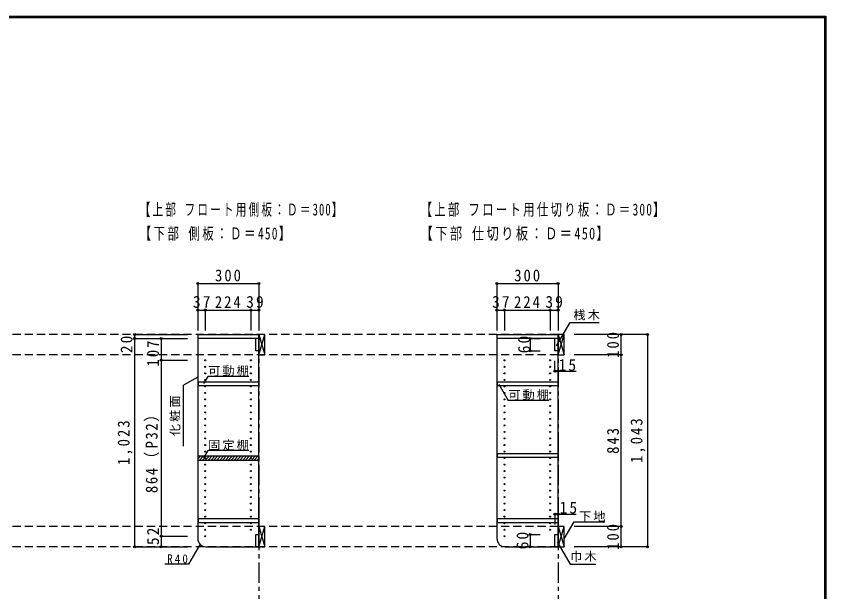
# Model space of a CAD drawing. Units: millimetres at full size, sheet at 1:20. Extents: x -3922 to 3878, y -2932 to 2722.
# Drawn here: x -100 to 3878, y -105 to 2722 of the extents above; entities that cross this region are included whole.
import ezdxf

# ---------------------------------------------------------------- set-up
doc = ezdxf.new("R2010")
doc.units = ezdxf.units.MM
doc.header["$LTSCALE"] = 20
doc.header["$PDMODE"] = 32
doc.header["$PDSIZE"] = 10
doc.linetypes.add('CHAIN1', pattern=[8, 5, -1, 1, -1])
doc.linetypes.add('DASHED2', pattern=[3, 2, -1])
for name, color, linetype in [('0-2_本体', 2, 'Continuous'), ('0-3_固定棚', 3, 'Continuous'), ('0-5', 4, 'Continuous'), ('0-7_桟木・巾木', 7, 'Continuous'), ('0-8_引き出し', 3, 'Continuous'), ('0-A_文字', 7, 'Continuous'), ('0-B_寸法', 4, 'Continuous'), ('0-C_ハッチ', 4, 'Continuous'), ('F-1_枠', 6, 'Continuous')]:
    doc.layers.add(name, color=color, linetype=linetype)
doc.styles.add('ＭＳ ゴシック', font='')
doc.styles.get('ＭＳ ゴシック').set_extended_font_data('MS Gothic')

msp = doc.modelspace()

# ---------------------------------------------------------------- linework, layer by layer
at = {"layer": '0-2_本体'}
for p, q in [((1092.13, 1159.05), (1092.13, 1139.05)), ((2562.13, 1159.05), (2562.13, 1139.05)), ((1092.13, 1139.05), (792.13, 1139.05)), ((2562.13, 1139.05), (2262.13, 1139.05))]:
    msp.add_line(p, q, dxfattribs=at)
at = {"layer": '0-3_固定棚', "color": 2}
for p, q in [((795.13, 906.55), (795.13, 926.55)), ((1092.13, 906.55), (795.13, 906.55)), ((792.13, 562.05), (1092.13, 562.05)), ((1092.13, 562.05), (1092.13, 542.05))]:
    msp.add_line(p, q, dxfattribs=at)
for points in [[(795.13, 926.55), (1092.13, 926.55), (1092.13, 906.55)], [(792.13, 562.05), (792.13, 542.05), (1092.13, 542.05)]]:
    msp.add_lwpolyline(points, dxfattribs=at)
for points in [[(2562.13, 906.55), (2265.13, 906.55), (2265.13, 926.55), (2562.13, 926.55)], [(2265.13, 574.55), (2562.13, 574.55), (2562.13, 554.55), (2265.13, 554.55)], [(1092.13, 234.55), (795.13, 234.55), (795.13, 254.55), (1092.13, 254.55)], [(2265.13, 254.55), (2562.13, 254.55), (2562.13, 234.55), (2265.13, 234.55)]]:
    msp.add_lwpolyline(points, close=True, dxfattribs=at)
at = {"layer": '0-5', "color": 3}
for p, q in [((792.13, 1159.05), (1092.13, 1159.05)), ((792.13, 1159.05), (792.13, 156.05)), ((1092.13, 116.05), (1092.13, 1159.05)), ((2262.13, 1159.05), (2562.13, 1159.05)), ((2262.13, 1159.05), (2262.13, 156.05)), ((2562.13, 116.05), (2562.13, 1159.05)), ((1092.13, 1139.05), (792.13, 1139.05)), ((2562.13, 1139.05), (2262.13, 1139.05)), ((832.13, 116.05), (1092.13, 116.05)), ((2302.13, 116.05), (2562.13, 116.05))]:
    msp.add_line(p, q, dxfattribs=at)
at = {"layer": '0-5'}
for centre in [(829.13, 1032.05), (1053.13, 1032.05), (2299.13, 1032.05), (2523.13, 1032.05), (829.13, 1000.05), (1053.13, 1000.05), (2299.13, 1000.05), (2523.13, 1000.05), (829.13, 968.05), (1053.13, 968.05), (2299.13, 968.05), (2523.13, 968.05), (829.13, 936.05), (1053.13, 936.05), (2299.13, 936.05), (2523.13, 936.05), (829.13, 904.05), (1053.13, 904.05), (2299.13, 904.05), (2523.13, 904.05), (829.13, 872.05), (829.13, 840.05), (1053.13, 872.05), (1053.13, 840.05), (2299.13, 872.05), (2299.13, 840.05), (2523.13, 872.05), (2523.13, 840.05), (829.13, 808.05), (1053.13, 808.05), (2299.13, 808.05), (2523.13, 808.05), (829.13, 776.05), (1053.13, 776.05), (2299.13, 776.05), (2523.13, 776.05), (829.13, 744.05), (1053.13, 744.05), (2299.13, 744.05), (2523.13, 744.05), (829.13, 712.05), (829.13, 680.05), (1053.13, 712.05), (1053.13, 680.05), (2299.13, 712.05), (2299.13, 680.05), (2523.13, 712.05), (2523.13, 680.05), (829.13, 648.05), (1053.13, 648.05), (2299.13, 648.05), (2523.13, 648.05), (829.13, 616.05), (1053.13, 616.05), (2299.13, 616.05), (2523.13, 616.05), (829.13, 584.05), (1053.13, 584.05), (2299.13, 584.05), (2523.13, 584.05), (829.13, 552.05), (829.13, 520.05), (1053.13, 552.05), (1053.13, 520.05), (2299.13, 552.05), (2299.13, 520.05), (2523.13, 552.05), (2523.13, 520.05), (829.13, 488.05), (1053.13, 488.05), (2299.13, 488.05), (2523.13, 488.05), (829.13, 456.05), (1053.13, 456.05), (2299.13, 456.05), (2523.13, 456.05), (829.13, 424.05), (1053.13, 424.05), (2299.13, 424.05), (2523.13, 424.05), (829.13, 392.05), (829.13, 360.05), (1053.13, 392.05), (1053.13, 360.05), (2299.13, 392.05), (2299.13, 360.05), (2523.13, 392.05), (2523.13, 360.05), (829.13, 328.05), (1053.13, 328.05), (2299.13, 328.05), (2523.13, 328.05), (829.13, 296.05), (1053.13, 296.05), (2299.13, 296.05), (2523.13, 296.05), (829.13, 264.05), (1053.13, 264.05), (2299.13, 264.05), (2523.13, 264.05), (829.13, 232.05), (829.13, 200.05), (1053.13, 232.05), (1053.13, 200.05), (2299.13, 232.05), (2299.13, 200.05), (2523.13, 232.05), (2523.13, 200.05), (829.13, 168.05), (2299.13, 168.05)]:
    msp.add_circle(centre, 2.5, dxfattribs=at)
at = {"layer": '0-5', "color": 3}
for centre in [(832.13, 156.05), (2302.13, 156.05)]:
    msp.add_arc(centre, 40, 180, 270, dxfattribs=at)
at = {"layer": '0-7_桟木・巾木', "color": 2}
for p, q in [((1092.13, 1139.05), (1077.13, 1139.05)), ((1077.13, 1079.05), (1077.13, 1139.05)), ((1092.13, 1139.05), (1092.13, 1098.05)), ((2562.13, 1139.05), (2547.13, 1139.05)), ((2547.13, 1079.05), (2547.13, 1139.05)), ((2562.13, 1139.05), (2562.13, 1098.05)), ((1077.13, 176.05), (1092.13, 176.05)), ((1092.13, 176.05), (1092.13, 116.05)), ((2547.13, 176.05), (2562.13, 176.05)), ((2562.13, 176.05), (2562.13, 116.05))]:
    msp.add_line(p, q, dxfattribs=at)
for points in [[(1092.13, 1079.05), (1080.64, 1079.05), (1077.13, 1079.05)], [(2562.13, 1079.05), (2550.64, 1079.05), (2547.13, 1079.05)], [(1092.13, 116.05), (1077.13, 116.05), (1077.13, 176.05)], [(2562.13, 116.05), (2547.13, 116.05), (2547.13, 176.05)]]:
    msp.add_lwpolyline(points, dxfattribs=at)
at = {"layer": '0-8_引き出し'}
for p, q in [((1092.13, 1159.05), (1092.13, 1059.05)), ((1122.13, 1159.05), (1092.13, 1159.05)), ((1122.13, 1059.05), (1122.13, 1159.05)), ((2562.13, 1159.05), (2562.13, 1059.05)), ((2592.13, 1159.05), (2562.13, 1159.05)), ((2592.13, 1059.05), (2592.13, 1159.05)), ((1092.13, 1059.05), (1122.13, 1059.05)), ((2562.13, 1059.05), (2592.13, 1059.05)), ((1092.13, 216.05), (1092.13, 116.05)), ((1122.13, 216.05), (1092.13, 216.05)), ((1122.13, 116.05), (1122.13, 216.05)), ((2562.13, 216.05), (2562.13, 116.05)), ((2592.13, 216.05), (2562.13, 216.05)), ((2592.13, 116.05), (2592.13, 216.05)), ((1092.13, 116.05), (1122.13, 116.05)), ((2562.13, 116.05), (2592.13, 116.05))]:
    msp.add_line(p, q, dxfattribs=at)
at = {"layer": '0-8_引き出し', "color": 7}
for p, q in [((1092.13, 1059.05), (1122.13, 1159.05)), ((1092.13, 1159.05), (1122.13, 1059.05)), ((2562.13, 1059.05), (2592.13, 1159.05)), ((2562.13, 1159.05), (2592.13, 1059.05)), ((1092.13, 116.05), (1122.13, 216.05)), ((1092.13, 216.05), (1122.13, 116.05)), ((2562.13, 116.05), (2592.13, 216.05)), ((2562.13, 216.05), (2592.13, 116.05))]:
    msp.add_line(p, q, dxfattribs=at)
at = {"layer": '0-A_文字'}
for p, q in [((2555.46, 1103.58), (2621.57, 1218.09)), ((2621.57, 1218.09), (2763.8, 1218.09)), ((792.13, 949.98), (722.13, 909.57)), ((822.43, 917.49), (842.9, 952.95)), ((1042.9, 952.95), (842.9, 952.95)), ((2271.59, 915.25), (2317.71, 835.36)), ((722.13, 609.57), (722.13, 909.57)), ((2517.71, 835.36), (2317.71, 835.36)), ((822.43, 552.99), (842.9, 588.45)), ((1042.9, 588.45), (842.9, 588.45)), ((2592.13, 154.36), (2640.9, 238.83)), ((2640.9, 238.83), (2791.43, 238.83))]:
    msp.add_line(p, q, dxfattribs=at)
at = {"layer": '0-A_文字', "linetype": 'CHAIN1'}
for p, q in [((1092.13, 1159.05), (1092.13, -1140.95)), ((2562.13, 1159.05), (2562.13, -1140.95))]:
    msp.add_line(p, q, dxfattribs=at)
at = {"layer": '0-A_文字'}
for points in [[(803.29, 128.34), (746.65, 30.23), (629.58, 30.23)], [(2558.33, 139.78), (2621.57, 30.23), (2747.6, 30.23)]]:
    msp.add_lwpolyline(points, dxfattribs=at)
at = {"layer": '0-B_寸法'}
for p, q in [((792.13, 1409.05), (1092.13, 1409.05)), ((792.13, 1409.05), (792.13, 1279.05)), ((1092.13, 1409.05), (1092.13, 1279.05)), ((2262.13, 1409.05), (2562.13, 1409.05)), ((2262.13, 1409.05), (2262.13, 1279.05)), ((2562.13, 1409.05), (2562.13, 1279.05)), ((792.13, 1279.05), (829.13, 1279.05)), ((792.13, 1279.05), (792.13, 1179.05)), ((829.13, 1279.05), (829.13, 1179.05)), ((829.13, 1279.05), (1053.13, 1279.05)), ((1053.13, 1279.05), (1053.13, 1179.05)), ((1053.13, 1279.05), (1092.13, 1279.05)), ((1092.13, 1279.05), (1092.13, 1179.05)), ((2262.13, 1279.05), (2299.13, 1279.05)), ((2262.13, 1279.05), (2262.13, 1179.05)), ((2299.13, 1279.05), (2299.13, 1179.05)), ((2299.13, 1279.05), (2523.13, 1279.05)), ((2523.13, 1279.05), (2523.13, 1179.05)), ((2523.13, 1279.05), (2562.13, 1279.05)), ((2562.13, 1279.05), (2562.13, 1179.05)), ((482.13, 1139.05), (482.13, 1159.05)), ((482.13, 1159.05), (742.13, 1159.05)), ((2872.13, 1159.05), (2642.13, 1159.05)), ((2872.13, 1059.05), (2872.13, 1159.05)), ((3002.13, 1159.05), (2872.13, 1159.05)), ((3002.13, 1159.05), (3002.13, 116.05)), ((482.13, 116.05), (482.13, 1139.05)), ((482.13, 1139.05), (742.13, 1139.05)), ((612.13, 1139.05), (742.13, 1139.05)), ((612.13, 1139.05), (612.13, 1032.05)), ((2425.13, 1139.05), (2425.13, 1079.05)), ((2425.13, 1139.05), (2475.13, 1139.05)), ((2425.13, 1079.05), (2475.13, 1079.05)), ((2872.13, 1059.05), (2642.13, 1059.05)), ((2872.13, 216.05), (2872.13, 1059.05)), ((612.13, 1032.05), (742.13, 1032.05)), ((612.13, 1032.05), (612.13, 168.05)), ((2547.13, 979.05), (2547.13, 1029.05)), ((2562.13, 979.05), (2562.13, 1029.05)), ((2547.13, 979.05), (2650.56, 979.05)), ((2547.13, 276.05), (2547.13, 226.05)), ((2547.13, 276.05), (2650.59, 276.05)), ((2562.13, 276.05), (2562.13, 226.05)), ((2872.13, 216.05), (2642.13, 216.05)), ((2872.13, 116.05), (2872.13, 216.05)), ((612.13, 168.05), (742.13, 168.05)), ((612.13, 168.05), (612.13, 116.05)), ((2425.13, 176.05), (2425.13, 116.05)), ((2425.13, 176.05), (2475.13, 176.05)), ((482.13, 116.05), (742.13, 116.05)), ((612.13, 116.05), (742.13, 116.05)), ((2425.13, 116.05), (2475.13, 116.05)), ((2872.13, 116.05), (2642.13, 116.05)), ((3002.13, 116.05), (2872.13, 116.05))]:
    msp.add_line(p, q, dxfattribs=at)
at = {"layer": '0-B_寸法', "linetype": 'DASHED2'}
for p, q in [((2562.13, 1159.05), (-2552.87, 1159.05)), ((2562.13, 1059.05), (-2552.87, 1059.05)), ((2562.13, 216.05), (-2552.87, 216.05)), ((2562.13, 116.05), (-2552.87, 116.05))]:
    msp.add_line(p, q, dxfattribs=at)
at = {"layer": '0-B_寸法', "color": 7}
for p in [(792.13, 1409.05), (1092.13, 1409.05), (2262.13, 1409.05), (2562.13, 1409.05), (792.13, 1279.05), (829.13, 1279.05), (1053.13, 1279.05), (1092.13, 1279.05), (2262.13, 1279.05), (2299.13, 1279.05), (2523.13, 1279.05), (2562.13, 1279.05), (482.13, 1159.05), (2872.13, 1159.05), (3002.13, 1159.05), (482.13, 1139.05), (612.13, 1139.05), (2425.13, 1139.05), (2425.13, 1079.05), (612.13, 1032.05), (2872.13, 1059.05), (2547.13, 979.05), (2562.13, 979.05), (2547.13, 276.05), (2562.13, 276.05), (2872.13, 216.05), (612.13, 168.05), (2425.13, 176.05), (482.13, 116.05), (612.13, 116.05), (2425.13, 116.05), (2872.13, 116.05), (3002.13, 116.05)]:
    msp.add_point(p, dxfattribs=at)
at = {"layer": '0-C_ハッチ'}
for p, q in [((792.13, 547.54), (806.65, 562.05)), ((800.79, 542.05), (820.79, 562.05)), ((814.93, 542.05), (834.93, 562.05)), ((829.07, 542.05), (849.07, 562.05)), ((843.21, 542.05), (863.21, 562.05)), ((857.36, 542.05), (877.36, 562.05)), ((871.5, 542.05), (891.5, 562.05)), ((885.64, 542.05), (905.64, 562.05)), ((899.78, 542.05), (919.78, 562.05)), ((913.93, 542.05), (933.93, 562.05)), ((928.07, 542.05), (948.07, 562.05)), ((942.21, 542.05), (962.21, 562.05)), ((956.35, 542.05), (976.35, 562.05)), ((970.49, 542.05), (990.49, 562.05)), ((984.64, 542.05), (1004.64, 562.05)), ((998.78, 542.05), (1018.78, 562.05)), ((1012.92, 542.05), (1032.92, 562.05)), ((1027.06, 542.05), (1047.06, 562.05)), ((1041.2, 542.05), (1061.2, 562.05)), ((1055.35, 542.05), (1075.35, 562.05)), ((1069.49, 542.05), (1089.49, 562.05)), ((1083.63, 542.05), (1092.13, 550.55))]:
    msp.add_line(p, q, dxfattribs=at)
at = {"layer": 'F-1_枠'}
for p, q in [((-3922.03, 2722.29), (3877.97, 2722.29)), ((-3922.03, 2718.96), (3877.97, 2718.96)), ((-3922.03, 2715.63), (3877.97, 2715.63)), ((3871.3, 2722.29), (3871.3, -2864.37)), ((3874.63, 2722.29), (3874.63, -2864.37)), ((3877.97, 2722.29), (3877.97, -2864.37))]:
    msp.add_line(p, q, dxfattribs=at)

# ---------------------------------------------------------------- texts
at = {"layer": '0-A_文字', "char_height": 43.99, "attachment_point": 7, "style": 'ＭＳ ゴシック'}
for s, insert in [('\\T1.17;桟木', (2637.78, 1228.3)), ('\\T1.17;可動棚', (842.9, 952.95)), ('\\T1.17;可動棚', (2317.71, 835.36)), ('\\T1.17;固定棚', (842.9, 588.45)), ('\\T1.17;下地', (2665.41, 238.83)), ('\\T1.17;巾木', (2621.57, 42.18)), ('\\T1.38;\\W0.9;R40', (642.13, 34.37))]:
    msp.add_mtext(s, dxfattribs=dict(at, insert=insert))
at = {"layer": '0-A_文字', "insert": (707.13, 659.57), "char_height": 43.99, "attachment_point": 7, "rotation": 90, "style": 'ＭＳ ゴシック'}
msp.add_mtext('\\T1.17;化粧面', dxfattribs=at)
at = {"layer": '0-B_寸法', "color": 7, "char_height": 58.65, "attachment_point": 7, "style": 'ＭＳ ゴシック'}
for s, insert in [('\\T1.21;\\W0.65;【上部\\~フロート用側板：Ｄ＝300】', (507.13, 1736.53)), ('\\T1.2;\\W0.7;【上部\\~フロート用仕切り板：Ｄ＝300】', (1887.13, 1736.53)), ('\\T1.22;\\W0.7;【下部\\~側板：Ｄ＝450】', (507.13, 1619.05)), ('\\T1.2;\\W0.75;【下部\\~仕切り板：Ｄ＝450】', (1887.13, 1619.05)), ('\\T1.27;\\W0.9;300', (877.13, 1419.05)), ('\\T1.27;\\W0.9;300', (2347.13, 1419.05)), ('\\T1.27;\\W0.95;37', (768.13, 1289.05)), ('\\T1.27;\\W0.9;224', (876.13, 1289.05)), ('\\T1.27;\\W0.95;39', (1030.13, 1289.05)), ('\\T1.27;\\W0.95;37', (2238.13, 1289.05)), ('\\T1.27;\\W0.9;224', (2346.13, 1289.05)), ('\\T1.27;\\W0.95;39', (2500.13, 1289.05)), ('\\T1.27;\\W0.95;15', (2565.03, 979.05)), ('\\T1.27;\\W0.95;15', (2570.05, 278.52))]:
    msp.add_mtext(s, dxfattribs=dict(at, insert=insert))
at = {"layer": '0-B_寸法', "color": 7, "char_height": 58.65, "attachment_point": 7, "rotation": 90, "style": 'ＭＳ ゴシック'}
for s, insert in [('\\T1.27;\\W0.9;100', (2862.13, 1044.05)), ('\\T1.27;\\W0.95;20', (472.13, 1067.15)), ('\\T1.27;\\W0.9;107', (602.13, 1001.73)), ('\\T1.27;\\W0.95;60', (2425.13, 1066.55)), ('\\T1.28;\\W0.9;1,023', (472.13, 517.55)), ('\\T1.22;\\W0.9;864（P32）', (602.13, 380.05)), ('\\T1.28;\\W0.9;1,043', (2992.13, 527.55)), ('\\T1.27;\\W0.9;843', (2862.13, 572.55)), ('\\T1.27;\\W0.95;52', (602.13, 124.32)), ('\\T1.27;\\W0.9;100', (2862.13, 101.05)), ('\\T1.27;\\W0.95;60', (2417.52, 103.55))]:
    msp.add_mtext(s, dxfattribs=dict(at, insert=insert))

doc.saveas('drawing.dxf')
